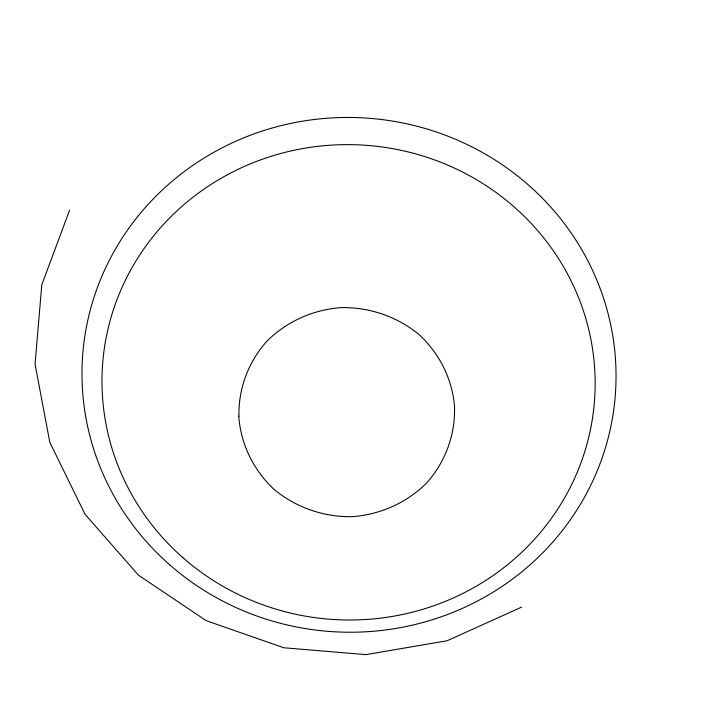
<?xml version="1.0" encoding="UTF-8"?>
<svg xmlns="http://www.w3.org/2000/svg" width="701" height="701" viewBox="0 0 701 701"><rect width="100%" height="100%" fill="white"/><g stroke="black" fill="none" stroke-linecap="round" stroke-linejoin="round"><path stroke-width="1.05" d="M69.574 210.169L41.788 284.878L35.05 364.047L49.806 442.305L85.049 514.297L138.386 575.127L206.182 620.657L283.809 647.768L365.983 654.629L447.098 640.758L521.632 607.11M238.936 416.166L238.866 417.349C241.1 445.03 253.893 470.634 274.187 489.5C296.05 507.594 323.643 517.084 351.99 516.681C380.117 514.674 406.685 502.906 426.681 482.954C445.039 462.362 455.115 435.707 454.52 408.087L454.59 406.904C452.364 379.232 439.571 353.619 419.268 334.754C397.414 316.668 369.813 307.169 341.475 307.581C313.347 309.588 286.77 321.347 266.783 341.308C248.417 361.891 238.349 388.556 238.936 416.166M182.943 557.707A246.629 237.665 3.5 0 0 589.594 433.56A246.629 237.665 3.5 0 0 273.127 155.692A246.629 237.665 3.5 0 0 182.943 557.707M169.668 564.769A267.072 257.355 3.5 0 0 610.019 430.335A267.072 257.355 3.5 0 0 267.335 129.44A267.072 257.355 3.5 0 0 169.668 564.769"/></g></svg>
